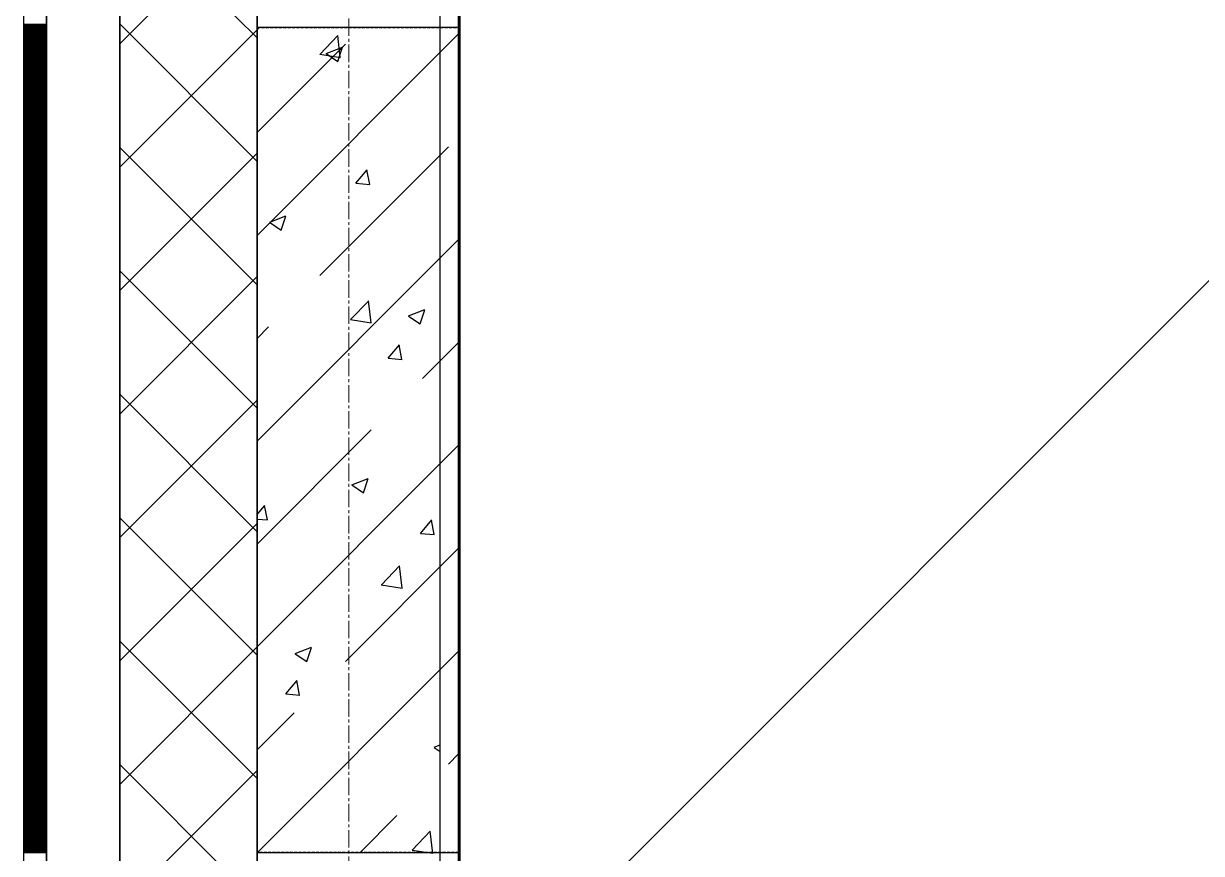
# Model space of a CAD drawing. Header units: millimetres. Extents: x 538266 to 1167394, y 114608 to 637157.
# Drawn here: x 1046079 to 1047365, y 514668 to 515573 of the extents above; entities that cross this region are included whole.
import ezdxf

# ---------------------------------------------------------------- set-up
doc = ezdxf.new("R2010")
doc.units = ezdxf.units.MM
for name, pattern in [('CENTER2', [28.575, 19.05, -3.175, 3.175, -3.175]), ('DASHED', [19.05, 12.7, -6.35]), ('HIDDEN2', [4.7625, 3.175, -1.5875])]:
    doc.linetypes.add(name, pattern=pattern)
for name, color, linetype, lineweight in [('0) шт стен 3 эт', 150, 'Continuous', 60), ('АР_Колонны', 70, 'Continuous', 30), ('АР_Стены ЖБ', 7, 'Continuous', 35), ('АР_Стены ПЕНОблок', 52, 'Continuous', 20), ('АР_Тонкая', 254, 'Continuous', 5), ('АР_Утеплитель', 31, 'Continuous', 0), ('АР_Штриховка', 8, 'Continuous', 0)]:
    doc.layers.add(name, color=color, linetype=linetype, lineweight=lineweight)
doc.layers.add('АР_Делит', color=120, linetype='Continuous', lineweight=0, plot=False)
doc.layers.add('РД_Оси_100', color=7, linetype='Continuous', lineweight=0, true_color=0x525252)
doc.layers.add('ФВ-5', color=7, linetype='Continuous')

# ---------------------------------------------------------------- blocks, each defined once
blk = doc.blocks.new('СОШ_2200_АР_ОСИ_М100_28.05.24')
at = {"layer": 'АР_Делит', "color": 251, "linetype": 'DASHED', "true_color": 0x636466}
blk.add_lwpolyline([(114955, 135155), (114955, -355), (93595.036, -355), (93595.036, 13855), (94145, 13855), (94145, 68320), (66055, 68320), (66055, 13857.73), (83455, 13857.73), (83455, -355), (45245, -355), (45245, 13145), (44695, 13145), (44695, 26755), (45245, 26755), (45245, 68320), (20455, 68320), (20455, 26755), (27955, 26755), (27955, 13145), (-355, 13145), (-355, 100855)], dxfattribs=at)
at = {"layer": 'РД_Оси_100', "color": 251, "linetype": 'CENTER2', "true_color": 0x636466}
blk.add_line((0, -6155), (0, 139938.679), dxfattribs=at)
blk = doc.blocks.new('3_этаж1')
at = {"layer": 'АР_Колонны', "color": 18, "linetype": 'HIDDEN2', "lineweight": 25, "true_color": 0x000000}
for p, q in [((684283.6, 515568.7), (684503.6, 515568.7)), ((684283.6, 514668.7), (684283.6, 515568.7)), ((684503.6, 515568.7), (684503.6, 514668.7)), ((684503.6, 514668.7), (684283.6, 514668.7))]:
    blk.add_line(p, q, dxfattribs=at)
at = {"layer": 'АР_Колонны', "color": 18, "linetype": 'Continuous', "lineweight": 25, "true_color": 0x000000}
for p, q in [((684503.6, 515568.7), (684283.6, 515568.7)), ((684283.6, 515568.7), (684283.6, 514668.7)), ((684503.6, 515568.7), (684283.6, 515568.7)), ((684283.6, 515568.7), (684283.6, 514668.7)), ((684503.6, 514668.7), (684503.6, 515568.7)), ((684503.6, 514668.7), (684503.6, 515568.7)), ((684283.6, 514668.7), (684503.6, 514668.7)), ((684283.6, 514668.7), (684503.6, 514668.7))]:
    blk.add_line(p, q, dxfattribs=at)
at = {"layer": 'АР_Стены ЖБ', "color": 18, "linetype": 'Continuous', "lineweight": 25, "true_color": 0x000000}
for p, q in [((684503.6, 515568.7), (684283.6, 515568.7)), ((684283.6, 515568.7), (684283.6, 514668.7)), ((684503.6, 514668.7), (684503.6, 515568.7)), ((684283.6, 514668.7), (684503.6, 514668.7))]:
    blk.add_line(p, q, dxfattribs=at)
at = {"layer": 'АР_Стены ПЕНОблок', "color": 18, "linetype": 'Continuous', "lineweight": 25, "true_color": 0x000000}
for p, q in [((684283.6, 587568.7), (684283.6, 511368.7)), ((684483.6, 511368.7), (684483.6, 587568.7))]:
    blk.add_line(p, q, dxfattribs=at)
at = {"layer": 'АР_Тонкая', "color": 18, "linetype": 'Continuous', "lineweight": 25, "true_color": 0x000000}
for p, q in [((684028.6, 587568.7), (684028.6, 511368.7)), ((684053.6, 587568.7), (684053.6, 511368.7)), ((684053.6, 511368.7), (684053.6, 587568.7)), ((684133.6, 511368.7), (684133.6, 587568.7))]:
    blk.add_line(p, q, dxfattribs=at)
at = {"layer": 'АР_Утеплитель', "color": 18, "linetype": 'Continuous', "lineweight": 25, "true_color": 0x000000}
for p, q in [((684133.6, 587568.7), (684133.6, 511368.7)), ((684283.6, 511368.7), (684283.6, 587568.7))]:
    blk.add_line(p, q, dxfattribs=at)
at = {"layer": 'АР_Штриховка', "color": 18, "linetype": 'Continuous', "lineweight": 25, "true_color": 0x000000}
for p, q in [((684283.6, 515557.4), (684133.6, 515707.4)), ((684133.6, 515551.1), (684283.6, 515701.1)), ((684028.6, 515572.5), (684053.6, 515572.5)), ((684028.6, 515571.5), (684053.6, 515571.5)), ((684028.6, 515570.5), (684053.6, 515570.5)), ((684028.6, 515569.5), (684053.6, 515569.5)), ((684028.6, 515568.5), (684053.6, 515568.5)), ((684028.6, 515567.5), (684053.6, 515567.5)), ((684028.6, 515566.5), (684053.6, 515566.5)), ((684028.6, 515565.5), (684053.6, 515565.5)), ((684028.6, 515564.5), (684053.6, 515564.5)), ((684283.6, 515422.7), (684133.6, 515572.7)), ((684133.6, 515416.4), (684283.6, 515566.4)), ((684283.6, 515566.4), (684285.9, 515568.7)), ((684028.6, 515563.5), (684053.6, 515563.5)), ((684028.6, 515562.5), (684053.6, 515562.5)), ((684028.6, 515561.5), (684053.6, 515561.5)), ((684028.6, 515560.5), (684053.6, 515560.5)), ((684028.6, 515559.5), (684053.6, 515559.5)), ((684028.6, 515558.5), (684053.6, 515558.5)), ((684028.6, 515557.5), (684053.6, 515557.5)), ((684028.6, 515556.5), (684053.6, 515556.5)), ((684028.6, 515555.5), (684053.6, 515555.5)), ((684028.6, 515554.5), (684053.6, 515554.5)), ((684028.6, 515553.5), (684053.6, 515553.5)), ((684028.6, 515552.5), (684053.6, 515552.5)), ((684283.6, 515341.9), (684503.6, 515561.9)), ((684351.9, 515539.5), (684371.7, 515560.1)), ((684374.4, 515536), (684371.6, 515560.1)), ((684028.6, 515551.5), (684053.6, 515551.5)), ((684028.6, 515550.5), (684053.6, 515550.5)), ((684028.6, 515549.5), (684053.6, 515549.5)), ((684028.6, 515548.5), (684053.6, 515548.5)), ((684028.6, 515547.5), (684053.6, 515547.5)), ((684028.6, 515546.5), (684053.6, 515546.5)), ((684028.6, 515545.5), (684053.6, 515545.5)), ((684028.6, 515544.5), (684053.6, 515544.5)), ((684028.6, 515543.5), (684053.6, 515543.5)), ((684028.6, 515542.5), (684053.6, 515542.5)), ((684028.6, 515541.5), (684053.6, 515541.5)), ((684028.6, 515540.5), (684053.6, 515540.5)), ((684028.6, 515539.5), (684053.6, 515539.5)), ((684283.6, 515454.1), (684380.1, 515550.7)), ((684351.9, 515539.6), (684374.5, 515536.1)), ((684359, 515540.4), (684371.7, 515531.8)), ((684359.1, 515540.5), (684376.9, 515547.4)), ((684371.7, 515531.8), (684376.8, 515547.2)), ((684028.6, 515538.5), (684053.6, 515538.5)), ((684028.6, 515537.5), (684053.6, 515537.5)), ((684028.6, 515536.5), (684053.6, 515536.5)), ((684028.6, 515535.5), (684053.6, 515535.5)), ((684028.6, 515534.5), (684053.6, 515534.5)), ((684028.6, 515533.5), (684053.6, 515533.5)), ((684028.6, 515532.5), (684053.6, 515532.5)), ((684028.6, 515531.5), (684053.6, 515531.5)), ((684028.6, 515530.5), (684053.6, 515530.5)), ((684028.6, 515529.5), (684053.6, 515529.5)), ((684028.6, 515528.5), (684053.6, 515528.5)), ((684028.6, 515527.5), (684053.6, 515527.5)), ((684028.6, 515526.5), (684053.6, 515526.5)), ((684028.6, 515525.5), (684053.6, 515525.5)), ((684028.6, 515524.5), (684053.6, 515524.5)), ((684028.6, 515523.5), (684053.6, 515523.5)), ((684028.6, 515522.5), (684053.6, 515522.5)), ((684028.6, 515521.5), (684053.6, 515521.5)), ((684028.6, 515520.5), (684053.6, 515520.5)), ((684028.6, 515519.5), (684053.6, 515519.5)), ((684028.6, 515518.5), (684053.6, 515518.5)), ((684028.6, 515517.5), (684053.6, 515517.5)), ((684028.6, 515516.5), (684053.6, 515516.5)), ((684028.6, 515515.5), (684053.6, 515515.5)), ((684028.6, 515514.5), (684053.6, 515514.5)), ((684028.6, 515513.5), (684053.6, 515513.5)), ((684028.6, 515512.5), (684053.6, 515512.5)), ((684028.6, 515511.5), (684053.6, 515511.5)), ((684028.6, 515510.5), (684053.6, 515510.5)), ((684028.6, 515509.5), (684053.6, 515509.5)), ((684028.6, 515508.5), (684053.6, 515508.5)), ((684028.6, 515507.5), (684053.6, 515507.5)), ((684028.6, 515506.5), (684053.6, 515506.5)), ((684028.6, 515505.5), (684053.6, 515505.5)), ((684028.6, 515504.5), (684053.6, 515504.5)), ((684028.6, 515503.5), (684053.6, 515503.5)), ((684028.6, 515502.5), (684053.6, 515502.5)), ((684028.6, 515501.5), (684053.6, 515501.5)), ((684028.6, 515500.5), (684053.6, 515500.5)), ((684028.6, 515499.5), (684053.6, 515499.5)), ((684028.6, 515498.5), (684053.6, 515498.5)), ((684028.6, 515497.5), (684053.6, 515497.5)), ((684028.6, 515496.5), (684053.6, 515496.5)), ((684028.6, 515495.5), (684053.6, 515495.5)), ((684028.6, 515494.5), (684053.6, 515494.5)), ((684028.6, 515493.5), (684053.6, 515493.5)), ((684028.6, 515492.5), (684053.6, 515492.5)), ((684028.6, 515491.5), (684053.6, 515491.5)), ((684028.6, 515490.5), (684053.6, 515490.5)), ((684028.6, 515489.5), (684053.6, 515489.5)), ((684028.6, 515488.5), (684053.6, 515488.5)), ((684028.6, 515487.5), (684053.6, 515487.5)), ((684028.6, 515486.5), (684053.6, 515486.5)), ((684028.6, 515485.5), (684053.6, 515485.5)), ((684028.6, 515484.5), (684053.6, 515484.5)), ((684028.6, 515483.5), (684053.6, 515483.5)), ((684028.6, 515482.5), (684053.6, 515482.5)), ((684028.6, 515481.5), (684053.6, 515481.5)), ((684028.6, 515480.5), (684053.6, 515480.5)), ((684028.6, 515479.5), (684053.6, 515479.5)), ((684028.6, 515478.5), (684053.6, 515478.5)), ((684028.6, 515477.5), (684053.6, 515477.5)), ((684028.6, 515476.5), (684053.6, 515476.5)), ((684028.6, 515475.5), (684053.6, 515475.5)), ((684028.6, 515474.5), (684053.6, 515474.5)), ((684028.6, 515473.5), (684053.6, 515473.5)), ((684028.6, 515472.5), (684053.6, 515472.5)), ((684028.6, 515471.5), (684053.6, 515471.5)), ((684028.6, 515470.5), (684053.6, 515470.5)), ((684028.6, 515469.5), (684053.6, 515469.5)), ((684028.6, 515468.5), (684053.6, 515468.5)), ((684028.6, 515467.5), (684053.6, 515467.5)), ((684028.6, 515466.5), (684053.6, 515466.5)), ((684028.6, 515465.5), (684053.6, 515465.5)), ((684028.6, 515464.5), (684053.6, 515464.5)), ((684028.6, 515463.5), (684053.6, 515463.5)), ((684028.6, 515462.5), (684053.6, 515462.5)), ((684028.6, 515461.5), (684053.6, 515461.5)), ((684028.6, 515460.5), (684053.6, 515460.5)), ((684028.6, 515459.5), (684053.6, 515459.5)), ((684028.6, 515458.5), (684053.6, 515458.5)), ((684028.6, 515457.5), (684053.6, 515457.5)), ((684028.6, 515456.5), (684053.6, 515456.5)), ((684028.6, 515455.5), (684053.6, 515455.5)), ((684028.6, 515454.5), (684053.6, 515454.5)), ((684028.6, 515453.5), (684053.6, 515453.5)), ((684028.6, 515452.5), (684053.6, 515452.5)), ((684028.6, 515451.5), (684053.6, 515451.5)), ((684028.6, 515450.5), (684053.6, 515450.5)), ((684028.6, 515449.5), (684053.6, 515449.5)), ((684028.6, 515448.5), (684053.6, 515448.5)), ((684028.6, 515447.5), (684053.6, 515447.5)), ((684028.6, 515446.5), (684053.6, 515446.5)), ((684028.6, 515445.5), (684053.6, 515445.5)), ((684028.6, 515444.5), (684053.6, 515444.5)), ((684028.6, 515443.5), (684053.6, 515443.5)), ((684028.6, 515442.5), (684053.6, 515442.5)), ((684028.6, 515441.5), (684053.6, 515441.5)), ((684028.6, 515440.5), (684053.6, 515440.5)), ((684028.6, 515439.5), (684053.6, 515439.5)), ((684028.6, 515438.5), (684053.6, 515438.5)), ((684028.6, 515437.5), (684053.6, 515437.5)), ((684028.6, 515436.5), (684053.6, 515436.5)), ((684283.6, 515288), (684133.6, 515438)), ((684352, 515298.1), (684492.4, 515438.4)), ((684028.6, 515435.5), (684053.6, 515435.5)), ((684028.6, 515434.5), (684053.6, 515434.5)), ((684028.6, 515433.5), (684053.6, 515433.5)), ((684028.6, 515432.5), (684053.6, 515432.5)), ((684028.6, 515431.5), (684053.6, 515431.5)), ((684028.6, 515430.5), (684053.6, 515430.5)), ((684028.6, 515429.5), (684053.6, 515429.5)), ((684028.6, 515428.5), (684053.6, 515428.5)), ((684028.6, 515427.5), (684053.6, 515427.5)), ((684028.6, 515426.5), (684053.6, 515426.5)), ((684028.6, 515425.5), (684053.6, 515425.5)), ((684028.6, 515424.5), (684053.6, 515424.5)), ((684028.6, 515423.5), (684053.6, 515423.5)), ((684133.6, 515281.7), (684283.6, 515431.7)), ((684028.6, 515422.5), (684053.6, 515422.5)), ((684028.6, 515421.5), (684053.6, 515421.5)), ((684028.6, 515420.5), (684053.6, 515420.5)), ((684028.6, 515419.5), (684053.6, 515419.5)), ((684028.6, 515418.5), (684053.6, 515418.5)), ((684028.6, 515417.5), (684053.6, 515417.5)), ((684028.6, 515416.5), (684053.6, 515416.5)), ((684028.6, 515415.5), (684053.6, 515415.5)), ((684028.6, 515414.5), (684053.6, 515414.5)), ((684028.6, 515413.5), (684053.6, 515413.5)), ((684028.6, 515412.5), (684053.6, 515412.5)), ((684028.6, 515411.5), (684053.6, 515411.5)), ((684028.6, 515410.5), (684053.6, 515410.5)), ((684391.5, 515398.9), (684403.8, 515413.5)), ((684406.5, 515397.5), (684403.5, 515413.5)), ((684028.6, 515409.5), (684053.6, 515409.5)), ((684028.6, 515408.5), (684053.6, 515408.5)), ((684028.6, 515407.5), (684053.6, 515407.5)), ((684028.6, 515406.5), (684053.6, 515406.5)), ((684028.6, 515405.5), (684053.6, 515405.5)), ((684028.6, 515404.5), (684053.6, 515404.5)), ((684028.6, 515403.5), (684053.6, 515403.5)), ((684028.6, 515402.5), (684053.6, 515402.5)), ((684028.6, 515401.5), (684053.6, 515401.5)), ((684028.6, 515400.5), (684053.6, 515400.5)), ((684028.6, 515399.5), (684053.6, 515399.5)), ((684028.6, 515398.5), (684053.6, 515398.5)), ((684028.6, 515397.5), (684053.6, 515397.5)), ((684391.5, 515398.9), (684406.7, 515397.6)), ((684028.6, 515396.5), (684053.6, 515396.5)), ((684028.6, 515395.5), (684053.6, 515395.5)), ((684028.6, 515394.5), (684053.6, 515394.5)), ((684028.6, 515393.5), (684053.6, 515393.5)), ((684028.6, 515392.5), (684053.6, 515392.5)), ((684028.6, 515391.5), (684053.6, 515391.5)), ((684028.6, 515390.5), (684053.6, 515390.5)), ((684028.6, 515389.5), (684053.6, 515389.5)), ((684028.6, 515388.5), (684053.6, 515388.5)), ((684028.6, 515387.5), (684053.6, 515387.5)), ((684028.6, 515386.5), (684053.6, 515386.5)), ((684028.6, 515385.5), (684053.6, 515385.5)), ((684028.6, 515384.5), (684053.6, 515384.5)), ((684028.6, 515383.5), (684053.6, 515383.5)), ((684028.6, 515382.5), (684053.6, 515382.5)), ((684028.6, 515381.5), (684053.6, 515381.5)), ((684028.6, 515380.5), (684053.6, 515380.5)), ((684028.6, 515379.5), (684053.6, 515379.5)), ((684028.6, 515378.5), (684053.6, 515378.5)), ((684028.6, 515377.5), (684053.6, 515377.5)), ((684028.6, 515376.5), (684053.6, 515376.5)), ((684028.6, 515375.5), (684053.6, 515375.5)), ((684028.6, 515374.5), (684053.6, 515374.5)), ((684028.6, 515373.5), (684053.6, 515373.5)), ((684028.6, 515372.5), (684053.6, 515372.5)), ((684028.6, 515371.5), (684053.6, 515371.5)), ((684028.6, 515370.5), (684053.6, 515370.5)), ((684028.6, 515369.5), (684053.6, 515369.5)), ((684028.6, 515368.5), (684053.6, 515368.5)), ((684028.6, 515367.5), (684053.6, 515367.5)), ((684028.6, 515366.5), (684053.6, 515366.5)), ((684028.6, 515365.5), (684053.6, 515365.5)), ((684028.6, 515364.5), (684053.6, 515364.5)), ((684028.6, 515363.5), (684053.6, 515363.5)), ((684028.6, 515362.5), (684053.6, 515362.5)), ((684028.6, 515361.5), (684053.6, 515361.5)), ((684028.6, 515360.5), (684053.6, 515360.5)), ((684028.6, 515359.5), (684053.6, 515359.5)), ((684297.3, 515356.3), (684315.1, 515363.2)), ((684309.9, 515347.6), (684315, 515363)), ((684028.6, 515358.5), (684053.6, 515358.5)), ((684028.6, 515357.5), (684053.6, 515357.5)), ((684028.6, 515356.5), (684053.6, 515356.5)), ((684028.6, 515355.5), (684053.6, 515355.5)), ((684028.6, 515354.5), (684053.6, 515354.5)), ((684028.6, 515353.5), (684053.6, 515353.5)), ((684028.6, 515352.5), (684053.6, 515352.5)), ((684028.6, 515351.5), (684053.6, 515351.5)), ((684028.6, 515350.5), (684053.6, 515350.5)), ((684028.6, 515349.5), (684053.6, 515349.5)), ((684028.6, 515348.5), (684053.6, 515348.5)), ((684028.6, 515347.5), (684053.6, 515347.5)), ((684028.6, 515346.5), (684053.6, 515346.5)), ((684297.2, 515356.2), (684309.9, 515347.6)), ((684028.6, 515345.5), (684053.6, 515345.5)), ((684028.6, 515344.5), (684053.6, 515344.5)), ((684028.6, 515343.5), (684053.6, 515343.5)), ((684028.6, 515342.5), (684053.6, 515342.5)), ((684028.6, 515341.5), (684053.6, 515341.5)), ((684028.6, 515340.5), (684053.6, 515340.5)), ((684028.6, 515339.5), (684053.6, 515339.5)), ((684028.6, 515338.5), (684053.6, 515338.5)), ((684028.6, 515337.5), (684053.6, 515337.5)), ((684028.6, 515336.5), (684053.6, 515336.5)), ((684028.6, 515335.5), (684053.6, 515335.5)), ((684028.6, 515334.5), (684053.6, 515334.5)), ((684028.6, 515333.5), (684053.6, 515333.5)), ((684283.6, 515117.4), (684503.6, 515337.4)), ((684028.6, 515332.5), (684053.6, 515332.5)), ((684028.6, 515331.5), (684053.6, 515331.5)), ((684028.6, 515330.5), (684053.6, 515330.5)), ((684028.6, 515329.5), (684053.6, 515329.5)), ((684028.6, 515328.5), (684053.6, 515328.5)), ((684028.6, 515327.5), (684053.6, 515327.5)), ((684028.6, 515326.5), (684053.6, 515326.5)), ((684028.6, 515325.5), (684053.6, 515325.5)), ((684028.6, 515324.5), (684053.6, 515324.5)), ((684028.6, 515323.5), (684053.6, 515323.5)), ((684028.6, 515322.5), (684053.6, 515322.5)), ((684028.6, 515321.5), (684053.6, 515321.5)), ((684028.6, 515320.5), (684053.6, 515320.5)), ((684028.6, 515319.5), (684053.6, 515319.5)), ((684028.6, 515318.5), (684053.6, 515318.5)), ((684028.6, 515317.5), (684053.6, 515317.5)), ((684028.6, 515316.5), (684053.6, 515316.5)), ((684028.6, 515315.5), (684053.6, 515315.5)), ((684028.6, 515314.5), (684053.6, 515314.5)), ((684028.6, 515313.5), (684053.6, 515313.5)), ((684028.6, 515312.5), (684053.6, 515312.5)), ((684028.6, 515311.5), (684053.6, 515311.5)), ((684028.6, 515310.5), (684053.6, 515310.5)), ((684028.6, 515309.5), (684053.6, 515309.5)), ((684028.6, 515308.5), (684053.6, 515308.5)), ((684028.6, 515307.5), (684053.6, 515307.5)), ((684028.6, 515306.5), (684053.6, 515306.5)), ((684028.6, 515305.5), (684053.6, 515305.5)), ((684028.6, 515304.5), (684053.6, 515304.5)), ((684028.6, 515303.5), (684053.6, 515303.5)), ((684028.6, 515302.5), (684053.6, 515302.5)), ((684028.6, 515301.5), (684053.6, 515301.5)), ((684028.6, 515300.5), (684053.6, 515300.5)), ((684028.6, 515299.5), (684053.6, 515299.5)), ((684028.6, 515298.5), (684053.6, 515298.5)), ((684028.6, 515297.5), (684053.6, 515297.5)), ((684028.6, 515296.5), (684053.6, 515296.5)), ((684028.6, 515295.5), (684053.6, 515295.5)), ((684028.6, 515294.5), (684053.6, 515294.5)), ((684283.6, 515153.3), (684133.6, 515303.3)), ((684133.6, 515147), (684283.6, 515297)), ((684028.6, 515293.5), (684053.6, 515293.5)), ((684028.6, 515292.5), (684053.6, 515292.5)), ((684028.6, 515291.5), (684053.6, 515291.5)), ((684028.6, 515290.5), (684053.6, 515290.5)), ((684028.6, 515289.5), (684053.6, 515289.5)), ((684028.6, 515288.5), (684053.6, 515288.5)), ((684028.6, 515287.5), (684053.6, 515287.5)), ((684028.6, 515286.5), (684053.6, 515286.5)), ((684028.6, 515285.5), (684053.6, 515285.5)), ((684028.6, 515284.5), (684053.6, 515284.5)), ((684028.6, 515283.5), (684053.6, 515283.5)), ((684028.6, 515282.5), (684053.6, 515282.5)), ((684028.6, 515281.5), (684053.6, 515281.5)), ((684028.6, 515280.5), (684053.6, 515280.5)), ((684028.6, 515279.5), (684053.6, 515279.5)), ((684028.6, 515278.5), (684053.6, 515278.5)), ((684028.6, 515277.5), (684053.6, 515277.5)), ((684028.6, 515276.5), (684053.6, 515276.5)), ((684028.6, 515275.5), (684053.6, 515275.5)), ((684028.6, 515274.5), (684053.6, 515274.5)), ((684028.6, 515273.5), (684053.6, 515273.5)), ((684028.6, 515272.5), (684053.6, 515272.5)), ((684028.6, 515271.5), (684053.6, 515271.5)), ((684028.6, 515270.5), (684053.6, 515270.5)), ((684028.6, 515269.5), (684053.6, 515269.5)), ((684385.6, 515250), (684405.4, 515270.6)), ((684408.1, 515246.5), (684405.3, 515270.6)), ((684028.6, 515268.5), (684053.6, 515268.5)), ((684028.6, 515267.5), (684053.6, 515267.5)), ((684028.6, 515266.5), (684053.6, 515266.5)), ((684028.6, 515265.5), (684053.6, 515265.5)), ((684028.6, 515264.5), (684053.6, 515264.5)), ((684028.6, 515263.5), (684053.6, 515263.5)), ((684028.6, 515262.5), (684053.6, 515262.5)), ((684028.6, 515261.5), (684053.6, 515261.5)), ((684028.6, 515260.5), (684053.6, 515260.5)), ((684028.6, 515259.5), (684053.6, 515259.5)), ((684028.6, 515258.5), (684053.6, 515258.5)), ((684028.6, 515257.5), (684053.6, 515257.5)), ((684028.6, 515256.5), (684053.6, 515256.5)), ((684448.9, 515254.1), (684466.7, 515260.9)), ((684461.5, 515245.4), (684466.6, 515260.7)), ((684028.6, 515255.5), (684053.6, 515255.5)), ((684028.6, 515254.5), (684053.6, 515254.5)), ((684028.6, 515253.5), (684053.6, 515253.5)), ((684028.6, 515252.5), (684053.6, 515252.5)), ((684028.6, 515251.5), (684053.6, 515251.5)), ((684028.6, 515250.5), (684053.6, 515250.5)), ((684028.6, 515249.5), (684053.6, 515249.5)), ((684028.6, 515248.5), (684053.6, 515248.5)), ((684028.6, 515247.5), (684053.6, 515247.5)), ((684028.6, 515246.5), (684053.6, 515246.5)), ((684028.6, 515245.5), (684053.6, 515245.5)), ((684028.6, 515244.5), (684053.6, 515244.5)), ((684028.6, 515243.5), (684053.6, 515243.5)), ((684385.5, 515250.1), (684408.1, 515246.6)), ((684448.8, 515253.9), (684461.5, 515245.4)), ((684028.6, 515242.5), (684053.6, 515242.5)), ((684028.6, 515241.5), (684053.6, 515241.5)), ((684028.6, 515240.5), (684053.6, 515240.5)), ((684028.6, 515239.5), (684053.6, 515239.5)), ((684028.6, 515238.5), (684053.6, 515238.5)), ((684028.6, 515237.5), (684053.6, 515237.5)), ((684028.6, 515236.5), (684053.6, 515236.5)), ((684028.6, 515235.5), (684053.6, 515235.5)), ((684028.6, 515234.5), (684053.6, 515234.5)), ((684028.6, 515233.5), (684053.6, 515233.5)), ((684028.6, 515232.5), (684053.6, 515232.5)), ((684028.6, 515231.5), (684053.6, 515231.5)), ((684028.6, 515230.5), (684053.6, 515230.5)), ((684283.6, 515229.6), (684295.9, 515242)), ((684028.6, 515229.5), (684053.6, 515229.5)), ((684028.6, 515228.5), (684053.6, 515228.5)), ((684028.6, 515227.5), (684053.6, 515227.5)), ((684028.6, 515226.5), (684053.6, 515226.5)), ((684028.6, 515225.5), (684053.6, 515225.5)), ((684028.6, 515224.5), (684053.6, 515224.5)), ((684028.6, 515223.5), (684053.6, 515223.5)), ((684028.6, 515222.5), (684053.6, 515222.5)), ((684028.6, 515221.5), (684053.6, 515221.5)), ((684028.6, 515220.5), (684053.6, 515220.5)), ((684028.6, 515219.5), (684053.6, 515219.5)), ((684028.6, 515218.5), (684053.6, 515218.5)), ((684028.6, 515217.5), (684053.6, 515217.5)), ((684426.8, 515207.9), (684439, 515222.5)), ((684441.7, 515206.5), (684438.8, 515222.4)), ((684464.3, 515185.8), (684503.6, 515225.1)), ((684028.6, 515216.5), (684053.6, 515216.5)), ((684028.6, 515215.5), (684053.6, 515215.5)), ((684028.6, 515214.5), (684053.6, 515214.5)), ((684028.6, 515213.5), (684053.6, 515213.5)), ((684028.6, 515212.5), (684053.6, 515212.5)), ((684028.6, 515211.5), (684053.6, 515211.5)), ((684028.6, 515210.5), (684053.6, 515210.5)), ((684028.6, 515209.5), (684053.6, 515209.5)), ((684028.6, 515208.5), (684053.6, 515208.5)), ((684028.6, 515207.5), (684053.6, 515207.5)), ((684028.6, 515206.5), (684053.6, 515206.5)), ((684028.6, 515205.5), (684053.6, 515205.5)), ((684028.6, 515204.5), (684053.6, 515204.5)), ((684426.8, 515207.8), (684441.9, 515206.5)), ((684028.6, 515203.5), (684053.6, 515203.5)), ((684028.6, 515202.5), (684053.6, 515202.5)), ((684028.6, 515201.5), (684053.6, 515201.5)), ((684028.6, 515200.5), (684053.6, 515200.5)), ((684028.6, 515199.5), (684053.6, 515199.5)), ((684028.6, 515198.5), (684053.6, 515198.5)), ((684028.6, 515197.5), (684053.6, 515197.5)), ((684028.6, 515196.5), (684053.6, 515196.5)), ((684028.6, 515195.5), (684053.6, 515195.5)), ((684028.6, 515194.5), (684053.6, 515194.5)), ((684028.6, 515193.5), (684053.6, 515193.5)), ((684028.6, 515192.5), (684053.6, 515192.5)), ((684028.6, 515191.5), (684053.6, 515191.5)), ((684028.6, 515190.5), (684053.6, 515190.5)), ((684028.6, 515189.5), (684053.6, 515189.5)), ((684028.6, 515188.5), (684053.6, 515188.5)), ((684028.6, 515187.5), (684053.6, 515187.5)), ((684028.6, 515186.5), (684053.6, 515186.5)), ((684028.6, 515185.5), (684053.6, 515185.5)), ((684028.6, 515184.5), (684053.6, 515184.5)), ((684028.6, 515183.5), (684053.6, 515183.5)), ((684028.6, 515182.5), (684053.6, 515182.5)), ((684028.6, 515181.5), (684053.6, 515181.5)), ((684028.6, 515180.5), (684053.6, 515180.5)), ((684028.6, 515179.5), (684053.6, 515179.5)), ((684028.6, 515178.5), (684053.6, 515178.5)), ((684028.6, 515177.5), (684053.6, 515177.5)), ((684028.6, 515176.5), (684053.6, 515176.5)), ((684028.6, 515175.5), (684053.6, 515175.5)), ((684028.6, 515174.5), (684053.6, 515174.5)), ((684028.6, 515173.5), (684053.6, 515173.5)), ((684028.6, 515172.5), (684053.6, 515172.5)), ((684028.6, 515171.5), (684053.6, 515171.5)), ((684028.6, 515170.5), (684053.6, 515170.5)), ((684028.6, 515169.5), (684053.6, 515169.5)), ((684028.6, 515168.5), (684053.6, 515168.5)), ((684028.6, 515167.5), (684053.6, 515167.5)), ((684028.6, 515166.5), (684053.6, 515166.5)), ((684283.6, 515018.6), (684133.6, 515168.6)), ((684028.6, 515165.5), (684053.6, 515165.5)), ((684028.6, 515164.5), (684053.6, 515164.5)), ((684028.6, 515163.5), (684053.6, 515163.5)), ((684028.6, 515162.5), (684053.6, 515162.5)), ((684028.6, 515161.5), (684053.6, 515161.5)), ((684028.6, 515160.5), (684053.6, 515160.5)), ((684028.6, 515159.5), (684053.6, 515159.5)), ((684028.6, 515158.5), (684053.6, 515158.5)), ((684028.6, 515157.5), (684053.6, 515157.5)), ((684028.6, 515156.5), (684053.6, 515156.5)), ((684028.6, 515155.5), (684053.6, 515155.5)), ((684028.6, 515154.5), (684053.6, 515154.5)), ((684028.6, 515153.5), (684053.6, 515153.5)), ((684133.6, 515012.3), (684283.6, 515162.3)), ((684028.6, 515152.5), (684053.6, 515152.5)), ((684028.6, 515151.5), (684053.6, 515151.5)), ((684028.6, 515150.5), (684053.6, 515150.5)), ((684028.6, 515149.5), (684053.6, 515149.5)), ((684028.6, 515148.5), (684053.6, 515148.5)), ((684028.6, 515147.5), (684053.6, 515147.5)), ((684028.6, 515146.5), (684053.6, 515146.5)), ((684028.6, 515145.5), (684053.6, 515145.5)), ((684028.6, 515144.5), (684053.6, 515144.5)), ((684028.6, 515143.5), (684053.6, 515143.5)), ((684028.6, 515142.5), (684053.6, 515142.5)), ((684028.6, 515141.5), (684053.6, 515141.5)), ((684028.6, 515140.5), (684053.6, 515140.5)), ((684028.6, 515139.5), (684053.6, 515139.5)), ((684028.6, 515138.5), (684053.6, 515138.5)), ((684028.6, 515137.5), (684053.6, 515137.5)), ((684028.6, 515136.5), (684053.6, 515136.5)), ((684028.6, 515135.5), (684053.6, 515135.5)), ((684028.6, 515134.5), (684053.6, 515134.5)), ((684028.6, 515133.5), (684053.6, 515133.5)), ((684028.6, 515132.5), (684053.6, 515132.5)), ((684028.6, 515131.5), (684053.6, 515131.5)), ((684028.6, 515130.5), (684053.6, 515130.5)), ((684028.6, 515129.5), (684053.6, 515129.5)), ((684028.6, 515128.5), (684053.6, 515128.5)), ((684028.6, 515127.5), (684053.6, 515127.5)), ((684283.6, 515005.1), (684408.2, 515129.7)), ((684028.6, 515126.5), (684053.6, 515126.5)), ((684028.6, 515125.5), (684053.6, 515125.5)), ((684028.6, 515124.5), (684053.6, 515124.5)), ((684028.6, 515123.5), (684053.6, 515123.5)), ((684028.6, 515122.5), (684053.6, 515122.5)), ((684028.6, 515121.5), (684053.6, 515121.5)), ((684028.6, 515120.5), (684053.6, 515120.5)), ((684028.6, 515119.5), (684053.6, 515119.5)), ((684028.6, 515118.5), (684053.6, 515118.5)), ((684028.6, 515117.5), (684053.6, 515117.5)), ((684028.6, 515116.5), (684053.6, 515116.5)), ((684028.6, 515115.5), (684053.6, 515115.5)), ((684028.6, 515114.5), (684053.6, 515114.5)), ((684028.6, 515113.5), (684053.6, 515113.5)), ((684028.6, 515112.5), (684053.6, 515112.5)), ((684028.6, 515111.5), (684053.6, 515111.5)), ((684028.6, 515110.5), (684053.6, 515110.5)), ((684028.6, 515109.5), (684053.6, 515109.5)), ((684028.6, 515108.5), (684053.6, 515108.5)), ((684028.6, 515107.5), (684053.6, 515107.5)), ((684028.6, 515106.5), (684053.6, 515106.5)), ((684028.6, 515105.5), (684053.6, 515105.5)), ((684028.6, 515104.5), (684053.6, 515104.5)), ((684028.6, 515103.5), (684053.6, 515103.5)), ((684028.6, 515102.5), (684053.6, 515102.5)), ((684028.6, 515101.5), (684053.6, 515101.5)), ((684283.6, 514892.9), (684503.6, 515112.9)), ((684028.6, 515100.5), (684053.6, 515100.5)), ((684028.6, 515099.5), (684053.6, 515099.5)), ((684028.6, 515098.5), (684053.6, 515098.5)), ((684028.6, 515097.5), (684053.6, 515097.5)), ((684028.6, 515096.5), (684053.6, 515096.5)), ((684028.6, 515095.5), (684053.6, 515095.5)), ((684028.6, 515094.5), (684053.6, 515094.5)), ((684028.6, 515093.5), (684053.6, 515093.5)), ((684028.6, 515092.5), (684053.6, 515092.5)), ((684028.6, 515091.5), (684053.6, 515091.5)), ((684028.6, 515090.5), (684053.6, 515090.5)), ((684028.6, 515089.5), (684053.6, 515089.5)), ((684028.6, 515088.5), (684053.6, 515088.5)), ((684028.6, 515087.5), (684053.6, 515087.5)), ((684028.6, 515086.5), (684053.6, 515086.5)), ((684028.6, 515085.5), (684053.6, 515085.5)), ((684028.6, 515084.5), (684053.6, 515084.5)), ((684028.6, 515083.5), (684053.6, 515083.5)), ((684028.6, 515082.5), (684053.6, 515082.5)), ((684028.6, 515081.5), (684053.6, 515081.5)), ((684028.6, 515080.5), (684053.6, 515080.5)), ((684028.6, 515079.5), (684053.6, 515079.5)), ((684028.6, 515078.5), (684053.6, 515078.5)), ((684028.6, 515077.5), (684053.6, 515077.5)), ((684028.6, 515076.5), (684053.6, 515076.5)), ((684387.1, 515069.9), (684404.9, 515076.7)), ((684399.7, 515061.2), (684404.8, 515076.5)), ((684028.6, 515075.5), (684053.6, 515075.5)), ((684028.6, 515074.5), (684053.6, 515074.5)), ((684028.6, 515073.5), (684053.6, 515073.5)), ((684028.6, 515072.5), (684053.6, 515072.5)), ((684028.6, 515071.5), (684053.6, 515071.5)), ((684028.6, 515070.5), (684053.6, 515070.5)), ((684028.6, 515069.5), (684053.6, 515069.5)), ((684028.6, 515068.5), (684053.6, 515068.5)), ((684028.6, 515067.5), (684053.6, 515067.5)), ((684028.6, 515066.5), (684053.6, 515066.5)), ((684028.6, 515065.5), (684053.6, 515065.5)), ((684028.6, 515064.5), (684053.6, 515064.5)), ((684028.6, 515063.5), (684053.6, 515063.5)), ((684387, 515069.7), (684399.7, 515061.2)), ((684028.6, 515062.5), (684053.6, 515062.5)), ((684028.6, 515061.5), (684053.6, 515061.5)), ((684028.6, 515060.5), (684053.6, 515060.5)), ((684028.6, 515059.5), (684053.6, 515059.5)), ((684028.6, 515058.5), (684053.6, 515058.5)), ((684028.6, 515057.5), (684053.6, 515057.5)), ((684028.6, 515056.5), (684053.6, 515056.5)), ((684028.6, 515055.5), (684053.6, 515055.5)), ((684028.6, 515054.5), (684053.6, 515054.5)), ((684028.6, 515053.5), (684053.6, 515053.5)), ((684028.6, 515052.5), (684053.6, 515052.5)), ((684028.6, 515051.5), (684053.6, 515051.5)), ((684028.6, 515050.5), (684053.6, 515050.5)), ((684028.6, 515049.5), (684053.6, 515049.5)), ((684028.6, 515048.5), (684053.6, 515048.5)), ((684028.6, 515047.5), (684053.6, 515047.5)), ((684028.6, 515046.5), (684053.6, 515046.5)), ((684028.6, 515045.5), (684053.6, 515045.5)), ((684028.6, 515044.5), (684053.6, 515044.5)), ((684028.6, 515043.5), (684053.6, 515043.5)), ((684028.6, 515042.5), (684053.6, 515042.5)), ((684028.6, 515041.5), (684053.6, 515041.5)), ((684028.6, 515040.5), (684053.6, 515040.5)), ((684028.6, 515039.5), (684053.6, 515039.5)), ((684028.6, 515038.5), (684053.6, 515038.5)), ((684028.6, 515037.5), (684053.6, 515037.5)), ((684283.6, 515037.2), (684292.1, 515047.3)), ((684294.8, 515031.4), (684291.8, 515047.3)), ((684028.6, 515036.5), (684053.6, 515036.5)), ((684028.6, 515035.5), (684053.6, 515035.5)), ((684028.6, 515034.5), (684053.6, 515034.5)), ((684028.6, 515033.5), (684053.6, 515033.5)), ((684028.6, 515032.5), (684053.6, 515032.5)), ((684028.6, 515031.5), (684053.6, 515031.5)), ((684028.6, 515030.5), (684053.6, 515030.5)), ((684028.6, 515029.5), (684053.6, 515029.5)), ((684028.6, 515028.5), (684053.6, 515028.5)), ((684028.6, 515027.5), (684053.6, 515027.5)), ((684028.6, 515026.5), (684053.6, 515026.5)), ((684028.6, 515025.5), (684053.6, 515025.5)), ((684028.6, 515024.5), (684053.6, 515024.5)), ((684283.6, 514883.9), (684133.6, 515033.9)), ((684133.6, 514877.6), (684283.6, 515027.6)), ((684283.6, 515032.4), (684295, 515031.4)), ((684462, 515016.8), (684474.3, 515031.4)), ((684476.9, 515015.4), (684474, 515031.3)), ((684028.6, 515023.5), (684053.6, 515023.5)), ((684028.6, 515022.5), (684053.6, 515022.5)), ((684028.6, 515021.5), (684053.6, 515021.5)), ((684028.6, 515020.5), (684053.6, 515020.5)), ((684028.6, 515019.5), (684053.6, 515019.5)), ((684028.6, 515018.5), (684053.6, 515018.5)), ((684028.6, 515017.5), (684053.6, 515017.5)), ((684028.6, 515016.5), (684053.6, 515016.5)), ((684028.6, 515015.5), (684053.6, 515015.5)), ((684028.6, 515014.5), (684053.6, 515014.5)), ((684028.6, 515013.5), (684053.6, 515013.5)), ((684028.6, 515012.5), (684053.6, 515012.5)), ((684028.6, 515011.5), (684053.6, 515011.5)), ((684462, 515016.8), (684477.2, 515015.5)), ((684028.6, 515010.5), (684053.6, 515010.5)), ((684028.6, 515009.5), (684053.6, 515009.5)), ((684028.6, 515008.5), (684053.6, 515008.5)), ((684028.6, 515007.5), (684053.6, 515007.5)), ((684028.6, 515006.5), (684053.6, 515006.5)), ((684028.6, 515005.5), (684053.6, 515005.5)), ((684028.6, 515004.5), (684053.6, 515004.5)), ((684028.6, 515003.5), (684053.6, 515003.5)), ((684028.6, 515002.5), (684053.6, 515002.5)), ((684028.6, 515001.5), (684053.6, 515001.5)), ((684028.6, 515000.5), (684053.6, 515000.5)), ((684028.6, 514999.5), (684053.6, 514999.5)), ((684380.1, 514877.1), (684503.6, 515000.6)), ((684028.6, 514998.5), (684053.6, 514998.5)), ((684028.6, 514997.5), (684053.6, 514997.5)), ((684028.6, 514996.5), (684053.6, 514996.5)), ((684028.6, 514995.5), (684053.6, 514995.5)), ((684028.6, 514994.5), (684053.6, 514994.5)), ((684028.6, 514993.5), (684053.6, 514993.5)), ((684028.6, 514992.5), (684053.6, 514992.5)), ((684028.6, 514991.5), (684053.6, 514991.5)), ((684028.6, 514990.5), (684053.6, 514990.5)), ((684028.6, 514989.5), (684053.6, 514989.5)), ((684028.6, 514988.5), (684053.6, 514988.5)), ((684028.6, 514987.5), (684053.6, 514987.5)), ((684028.6, 514986.5), (684053.6, 514986.5)), ((684028.6, 514985.5), (684053.6, 514985.5)), ((684028.6, 514984.5), (684053.6, 514984.5)), ((684028.6, 514983.5), (684053.6, 514983.5)), ((684028.6, 514982.5), (684053.6, 514982.5)), ((684028.6, 514981.5), (684053.6, 514981.5)), ((684028.6, 514980.5), (684053.6, 514980.5)), ((684028.6, 514979.5), (684053.6, 514979.5)), ((684028.6, 514978.5), (684053.6, 514978.5)), ((684028.6, 514977.5), (684053.6, 514977.5)), ((684028.6, 514976.5), (684053.6, 514976.5)), ((684028.6, 514975.5), (684053.6, 514975.5)), ((684028.6, 514974.5), (684053.6, 514974.5)), ((684028.6, 514973.5), (684053.6, 514973.5)), ((684419.3, 514960.6), (684439, 514981.2)), ((684441.8, 514957), (684439, 514981.2)), ((684028.6, 514972.5), (684053.6, 514972.5)), ((684028.6, 514971.5), (684053.6, 514971.5)), ((684028.6, 514970.5), (684053.6, 514970.5)), ((684028.6, 514969.5), (684053.6, 514969.5)), ((684028.6, 514968.5), (684053.6, 514968.5)), ((684028.6, 514967.5), (684053.6, 514967.5)), ((684028.6, 514966.5), (684053.6, 514966.5)), ((684028.6, 514965.5), (684053.6, 514965.5)), ((684028.6, 514964.5), (684053.6, 514964.5)), ((684028.6, 514963.5), (684053.6, 514963.5)), ((684028.6, 514962.5), (684053.6, 514962.5)), ((684028.6, 514961.5), (684053.6, 514961.5)), ((684028.6, 514960.5), (684053.6, 514960.5)), ((684419.2, 514960.6), (684441.8, 514957.1)), ((684028.6, 514959.5), (684053.6, 514959.5)), ((684028.6, 514958.5), (684053.6, 514958.5)), ((684028.6, 514957.5), (684053.6, 514957.5)), ((684028.6, 514956.5), (684053.6, 514956.5)), ((684028.6, 514955.5), (684053.6, 514955.5)), ((684028.6, 514954.5), (684053.6, 514954.5)), ((684028.6, 514953.5), (684053.6, 514953.5)), ((684028.6, 514952.5), (684053.6, 514952.5)), ((684028.6, 514951.5), (684053.6, 514951.5)), ((684028.6, 514950.5), (684053.6, 514950.5)), ((684028.6, 514949.5), (684053.6, 514949.5)), ((684028.6, 514948.5), (684053.6, 514948.5)), ((684028.6, 514947.5), (684053.6, 514947.5)), ((684028.6, 514946.5), (684053.6, 514946.5)), ((684028.6, 514945.5), (684053.6, 514945.5)), ((684028.6, 514944.5), (684053.6, 514944.5)), ((684028.6, 514943.5), (684053.6, 514943.5)), ((684028.6, 514942.5), (684053.6, 514942.5)), ((684028.6, 514941.5), (684053.6, 514941.5)), ((684028.6, 514940.5), (684053.6, 514940.5)), ((684028.6, 514939.5), (684053.6, 514939.5)), ((684028.6, 514938.5), (684053.6, 514938.5)), ((684028.6, 514937.5), (684053.6, 514937.5)), ((684028.6, 514936.5), (684053.6, 514936.5)), ((684028.6, 514935.5), (684053.6, 514935.5)), ((684028.6, 514934.5), (684053.6, 514934.5)), ((684028.6, 514933.5), (684053.6, 514933.5)), ((684028.6, 514932.5), (684053.6, 514932.5)), ((684028.6, 514931.5), (684053.6, 514931.5)), ((684028.6, 514930.5), (684053.6, 514930.5)), ((684028.6, 514929.5), (684053.6, 514929.5)), ((684028.6, 514928.5), (684053.6, 514928.5)), ((684028.6, 514927.5), (684053.6, 514927.5)), ((684028.6, 514926.5), (684053.6, 514926.5)), ((684028.6, 514925.5), (684053.6, 514925.5)), ((684028.6, 514924.5), (684053.6, 514924.5)), ((684028.6, 514923.5), (684053.6, 514923.5)), ((684028.6, 514922.5), (684053.6, 514922.5)), ((684028.6, 514921.5), (684053.6, 514921.5)), ((684028.6, 514920.5), (684053.6, 514920.5)), ((684028.6, 514919.5), (684053.6, 514919.5)), ((684028.6, 514918.5), (684053.6, 514918.5)), ((684028.6, 514917.5), (684053.6, 514917.5)), ((684028.6, 514916.5), (684053.6, 514916.5)), ((684028.6, 514915.5), (684053.6, 514915.5)), ((684028.6, 514914.5), (684053.6, 514914.5)), ((684028.6, 514913.5), (684053.6, 514913.5)), ((684028.6, 514912.5), (684053.6, 514912.5)), ((684028.6, 514911.5), (684053.6, 514911.5)), ((684028.6, 514910.5), (684053.6, 514910.5)), ((684028.6, 514909.5), (684053.6, 514909.5)), ((684028.6, 514908.5), (684053.6, 514908.5)), ((684028.6, 514907.5), (684053.6, 514907.5)), ((684028.6, 514906.5), (684053.6, 514906.5)), ((684028.6, 514905.5), (684053.6, 514905.5)), ((684028.6, 514904.5), (684053.6, 514904.5)), ((684028.6, 514903.5), (684053.6, 514903.5)), ((684028.6, 514902.5), (684053.6, 514902.5)), ((684028.6, 514901.5), (684053.6, 514901.5)), ((684028.6, 514900.5), (684053.6, 514900.5)), ((684028.6, 514899.5), (684053.6, 514899.5)), ((684028.6, 514898.5), (684053.6, 514898.5)), ((684028.6, 514897.5), (684053.6, 514897.5)), ((684028.6, 514896.5), (684053.6, 514896.5)), ((684283.6, 514749.2), (684133.6, 514899.2)), ((684028.6, 514895.5), (684053.6, 514895.5)), ((684028.6, 514894.5), (684053.6, 514894.5)), ((684028.6, 514893.5), (684053.6, 514893.5)), ((684028.6, 514892.5), (684053.6, 514892.5)), ((684028.6, 514891.5), (684053.6, 514891.5)), ((684028.6, 514890.5), (684053.6, 514890.5)), ((684028.6, 514889.5), (684053.6, 514889.5)), ((684028.6, 514888.5), (684053.6, 514888.5)), ((684028.6, 514887.5), (684053.6, 514887.5)), ((684028.6, 514886.5), (684053.6, 514886.5)), ((684028.6, 514885.5), (684053.6, 514885.5)), ((684028.6, 514884.5), (684053.6, 514884.5)), ((684028.6, 514883.5), (684053.6, 514883.5)), ((684133.6, 514742.9), (684283.6, 514892.9)), ((684284, 514668.7), (684503.6, 514888.4)), ((684325.2, 514885.5), (684337.9, 514877)), ((684325.3, 514885.7), (684343.1, 514892.5)), ((684337.9, 514877), (684343, 514892.4)), ((684028.6, 514882.5), (684053.6, 514882.5)), ((684028.6, 514881.5), (684053.6, 514881.5)), ((684028.6, 514880.5), (684053.6, 514880.5)), ((684028.6, 514879.5), (684053.6, 514879.5)), ((684028.6, 514878.5), (684053.6, 514878.5)), ((684028.6, 514877.5), (684053.6, 514877.5)), ((684028.6, 514876.5), (684053.6, 514876.5)), ((684028.6, 514875.5), (684053.6, 514875.5)), ((684028.6, 514874.5), (684053.6, 514874.5)), ((684028.6, 514873.5), (684053.6, 514873.5)), ((684028.6, 514872.5), (684053.6, 514872.5)), ((684028.6, 514871.5), (684053.6, 514871.5)), ((684028.6, 514870.5), (684053.6, 514870.5)), ((684028.6, 514869.5), (684053.6, 514869.5)), ((684028.6, 514868.5), (684053.6, 514868.5)), ((684028.6, 514867.5), (684053.6, 514867.5)), ((684028.6, 514866.5), (684053.6, 514866.5)), ((684028.6, 514865.5), (684053.6, 514865.5)), ((684028.6, 514864.5), (684053.6, 514864.5)), ((684028.6, 514863.5), (684053.6, 514863.5)), ((684028.6, 514862.5), (684053.6, 514862.5)), ((684028.6, 514861.5), (684053.6, 514861.5)), ((684028.6, 514860.5), (684053.6, 514860.5)), ((684028.6, 514859.5), (684053.6, 514859.5)), ((684028.6, 514858.5), (684053.6, 514858.5)), ((684028.6, 514857.5), (684053.6, 514857.5)), ((684028.6, 514856.5), (684053.6, 514856.5)), ((684028.6, 514855.5), (684053.6, 514855.5)), ((684028.6, 514854.5), (684053.6, 514854.5)), ((684028.6, 514853.5), (684053.6, 514853.5)), ((684028.6, 514852.5), (684053.6, 514852.5)), ((684028.6, 514851.5), (684053.6, 514851.5)), ((684028.6, 514850.5), (684053.6, 514850.5)), ((684028.6, 514849.5), (684053.6, 514849.5)), ((684028.6, 514848.5), (684053.6, 514848.5)), ((684028.6, 514847.5), (684053.6, 514847.5)), ((684028.6, 514846.5), (684053.6, 514846.5)), ((684028.6, 514845.5), (684053.6, 514845.5)), ((684028.6, 514844.5), (684053.6, 514844.5)), ((684315.1, 514841.7), (684327.3, 514856.3)), ((684330, 514840.3), (684327.1, 514856.2)), ((684028.6, 514843.5), (684053.6, 514843.5)), ((684028.6, 514842.5), (684053.6, 514842.5)), ((684028.6, 514841.5), (684053.6, 514841.5)), ((684028.6, 514840.5), (684053.6, 514840.5)), ((684028.6, 514839.5), (684053.6, 514839.5)), ((684028.6, 514838.5), (684053.6, 514838.5)), ((684028.6, 514837.5), (684053.6, 514837.5)), ((684028.6, 514836.5), (684053.6, 514836.5)), ((684028.6, 514835.5), (684053.6, 514835.5)), ((684028.6, 514834.5), (684053.6, 514834.5)), ((684028.6, 514833.5), (684053.6, 514833.5)), ((684028.6, 514832.5), (684053.6, 514832.5)), ((684028.6, 514831.5), (684053.6, 514831.5)), ((684315.1, 514841.7), (684330.2, 514840.3)), ((684028.6, 514830.5), (684053.6, 514830.5)), ((684028.6, 514829.5), (684053.6, 514829.5)), ((684028.6, 514828.5), (684053.6, 514828.5)), ((684028.6, 514827.5), (684053.6, 514827.5)), ((684028.6, 514826.5), (684053.6, 514826.5)), ((684028.6, 514825.5), (684053.6, 514825.5)), ((684028.6, 514824.5), (684053.6, 514824.5)), ((684028.6, 514823.5), (684053.6, 514823.5)), ((684028.6, 514822.5), (684053.6, 514822.5)), ((684028.6, 514821.5), (684053.6, 514821.5)), ((684028.6, 514820.5), (684053.6, 514820.5)), ((684028.6, 514819.5), (684053.6, 514819.5)), ((684283.6, 514780.6), (684324, 514821)), ((684028.6, 514818.5), (684053.6, 514818.5)), ((684028.6, 514817.5), (684053.6, 514817.5)), ((684028.6, 514816.5), (684053.6, 514816.5)), ((684028.6, 514815.5), (684053.6, 514815.5)), ((684028.6, 514814.5), (684053.6, 514814.5)), ((684028.6, 514813.5), (684053.6, 514813.5)), ((684028.6, 514812.5), (684053.6, 514812.5)), ((684028.6, 514811.5), (684053.6, 514811.5)), ((684028.6, 514810.5), (684053.6, 514810.5)), ((684028.6, 514809.5), (684053.6, 514809.5)), ((684028.6, 514808.5), (684053.6, 514808.5)), ((684028.6, 514807.5), (684053.6, 514807.5)), ((684028.6, 514806.5), (684053.6, 514806.5)), ((684028.6, 514805.5), (684053.6, 514805.5)), ((684028.6, 514804.5), (684053.6, 514804.5)), ((684028.6, 514803.5), (684053.6, 514803.5)), ((684028.6, 514802.5), (684053.6, 514802.5)), ((684028.6, 514801.5), (684053.6, 514801.5)), ((684028.6, 514800.5), (684053.6, 514800.5)), ((684028.6, 514799.5), (684053.6, 514799.5)), ((684028.6, 514798.5), (684053.6, 514798.5)), ((684028.6, 514797.5), (684053.6, 514797.5)), ((684028.6, 514796.5), (684053.6, 514796.5)), ((684028.6, 514795.5), (684053.6, 514795.5)), ((684028.6, 514794.5), (684053.6, 514794.5)), ((684028.6, 514793.5), (684053.6, 514793.5)), ((684028.6, 514792.5), (684053.6, 514792.5)), ((684028.6, 514791.5), (684053.6, 514791.5)), ((684028.6, 514790.5), (684053.6, 514790.5)), ((684028.6, 514789.5), (684053.6, 514789.5)), ((684028.6, 514788.5), (684053.6, 514788.5)), ((684028.6, 514787.5), (684053.6, 514787.5)), ((684028.6, 514786.5), (684053.6, 514786.5)), ((684028.6, 514785.5), (684053.6, 514785.5)), ((684028.6, 514784.5), (684053.6, 514784.5)), ((684028.6, 514783.5), (684053.6, 514783.5)), ((684028.6, 514782.5), (684053.6, 514782.5)), ((684028.6, 514781.5), (684053.6, 514781.5)), ((684028.6, 514780.5), (684053.6, 514780.5)), ((684476.9, 514783.4), (684483.6, 514786)), ((684476.9, 514783.3), (684483.6, 514778.7)), ((684028.6, 514779.5), (684053.6, 514779.5)), ((684028.6, 514778.5), (684053.6, 514778.5)), ((684028.6, 514777.5), (684053.6, 514777.5)), ((684028.6, 514776.5), (684053.6, 514776.5)), ((684028.6, 514775.5), (684053.6, 514775.5)), ((684028.6, 514774.5), (684053.6, 514774.5)), ((684028.6, 514773.5), (684053.6, 514773.5)), ((684028.6, 514772.5), (684053.6, 514772.5)), ((684028.6, 514771.5), (684053.6, 514771.5)), ((684028.6, 514770.5), (684053.6, 514770.5)), ((684028.6, 514769.5), (684053.6, 514769.5)), ((684028.6, 514768.5), (684053.6, 514768.5)), ((684028.6, 514767.5), (684053.6, 514767.5)), ((684492.4, 514764.9), (684503.6, 514776.1)), ((684028.6, 514766.5), (684053.6, 514766.5)), ((684028.6, 514765.5), (684053.6, 514765.5)), ((684028.6, 514764.5), (684053.6, 514764.5)), ((684028.6, 514763.5), (684053.6, 514763.5)), ((684028.6, 514762.5), (684053.6, 514762.5)), ((684028.6, 514761.5), (684053.6, 514761.5)), ((684028.6, 514760.5), (684053.6, 514760.5)), ((684028.6, 514759.5), (684053.6, 514759.5)), ((684028.6, 514758.5), (684053.6, 514758.5)), ((684028.6, 514757.5), (684053.6, 514757.5)), ((684028.6, 514756.5), (684053.6, 514756.5)), ((684028.6, 514755.5), (684053.6, 514755.5)), ((684028.6, 514754.5), (684053.6, 514754.5)), ((684283.6, 514614.4), (684133.6, 514764.4)), ((684133.6, 514608.2), (684283.6, 514758.2)), ((684028.6, 514753.5), (684053.6, 514753.5)), ((684028.6, 514752.5), (684053.6, 514752.5)), ((684028.6, 514751.5), (684053.6, 514751.5)), ((684028.6, 514750.5), (684053.6, 514750.5)), ((684028.6, 514749.5), (684053.6, 514749.5)), ((684028.6, 514748.5), (684053.6, 514748.5)), ((684028.6, 514747.5), (684053.6, 514747.5)), ((684028.6, 514746.5), (684053.6, 514746.5)), ((684028.6, 514745.5), (684053.6, 514745.5)), ((684028.6, 514744.5), (684053.6, 514744.5)), ((684028.6, 514743.5), (684053.6, 514743.5)), ((684028.6, 514742.5), (684053.6, 514742.5)), ((684028.6, 514741.5), (684053.6, 514741.5)), ((684028.6, 514740.5), (684053.6, 514740.5)), ((684028.6, 514739.5), (684053.6, 514739.5)), ((684028.6, 514738.5), (684053.6, 514738.5)), ((684028.6, 514737.5), (684053.6, 514737.5)), ((684028.6, 514736.5), (684053.6, 514736.5)), ((684028.6, 514735.5), (684053.6, 514735.5)), ((684028.6, 514734.5), (684053.6, 514734.5)), ((684028.6, 514733.5), (684053.6, 514733.5)), ((684028.6, 514732.5), (684053.6, 514732.5)), ((684028.6, 514731.5), (684053.6, 514731.5)), ((684028.6, 514730.5), (684053.6, 514730.5)), ((684028.6, 514729.5), (684053.6, 514729.5)), ((684028.6, 514728.5), (684053.6, 514728.5)), ((684028.6, 514727.5), (684053.6, 514727.5)), ((684028.6, 514726.5), (684053.6, 514726.5)), ((684028.6, 514725.5), (684053.6, 514725.5)), ((684028.6, 514724.5), (684053.6, 514724.5)), ((684028.6, 514723.5), (684053.6, 514723.5)), ((684028.6, 514722.5), (684053.6, 514722.5)), ((684028.6, 514721.5), (684053.6, 514721.5)), ((684028.6, 514720.5), (684053.6, 514720.5)), ((684028.6, 514719.5), (684053.6, 514719.5)), ((684028.6, 514718.5), (684053.6, 514718.5)), ((684028.6, 514717.5), (684053.6, 514717.5)), ((684028.6, 514716.5), (684053.6, 514716.5)), ((684028.6, 514715.5), (684053.6, 514715.5)), ((684028.6, 514714.5), (684053.6, 514714.5)), ((684028.6, 514713.5), (684053.6, 514713.5)), ((684028.6, 514712.5), (684053.6, 514712.5)), ((684028.6, 514711.5), (684053.6, 514711.5)), ((684028.6, 514710.5), (684053.6, 514710.5)), ((684028.6, 514709.5), (684053.6, 514709.5)), ((684028.6, 514708.5), (684053.6, 514708.5)), ((684028.6, 514707.5), (684053.6, 514707.5)), ((684028.6, 514706.5), (684053.6, 514706.5)), ((684028.6, 514705.5), (684053.6, 514705.5)), ((684028.6, 514704.5), (684053.6, 514704.5)), ((684028.6, 514703.5), (684053.6, 514703.5)), ((684396.2, 514668.7), (684436.2, 514708.8)), ((684028.6, 514702.5), (684053.6, 514702.5)), ((684028.6, 514701.5), (684053.6, 514701.5)), ((684028.6, 514700.5), (684053.6, 514700.5)), ((684028.6, 514699.5), (684053.6, 514699.5)), ((684028.6, 514698.5), (684053.6, 514698.5)), ((684028.6, 514697.5), (684053.6, 514697.5)), ((684028.6, 514696.5), (684053.6, 514696.5)), ((684028.6, 514695.5), (684053.6, 514695.5)), ((684028.6, 514694.5), (684053.6, 514694.5)), ((684028.6, 514693.5), (684053.6, 514693.5)), ((684028.6, 514692.5), (684053.6, 514692.5)), ((684028.6, 514691.5), (684053.6, 514691.5)), ((684028.6, 514690.5), (684053.6, 514690.5)), ((684452.9, 514671.1), (684472.7, 514691.7)), ((684475.5, 514667.6), (684472.7, 514691.7)), ((684028.6, 514689.5), (684053.6, 514689.5)), ((684028.6, 514688.5), (684053.6, 514688.5)), ((684028.6, 514687.5), (684053.6, 514687.5)), ((684028.6, 514686.5), (684053.6, 514686.5)), ((684028.6, 514685.5), (684053.6, 514685.5)), ((684028.6, 514684.5), (684053.6, 514684.5)), ((684028.6, 514683.5), (684053.6, 514683.5)), ((684028.6, 514682.5), (684053.6, 514682.5)), ((684028.6, 514681.5), (684053.6, 514681.5)), ((684028.6, 514680.5), (684053.6, 514680.5)), ((684028.6, 514679.5), (684053.6, 514679.5)), ((684028.6, 514678.5), (684053.6, 514678.5)), ((684028.6, 514677.5), (684053.6, 514677.5)), ((684028.6, 514676.5), (684053.6, 514676.5)), ((684028.6, 514675.5), (684053.6, 514675.5)), ((684028.6, 514674.5), (684053.6, 514674.5)), ((684028.6, 514673.5), (684053.6, 514673.5)), ((684028.6, 514672.5), (684053.6, 514672.5)), ((684028.6, 514671.5), (684053.6, 514671.5)), ((684028.6, 514670.5), (684053.6, 514670.5)), ((684028.6, 514669.5), (684053.6, 514669.5)), ((684028.6, 514668.5), (684053.6, 514668.5)), ((684452.9, 514671.2), (684475.5, 514667.7))]:
    blk.add_line(p, q, dxfattribs=at)

msp = doc.modelspace()

# ---------------------------------------------------------------- hatches: boundary and pattern name
at = {"layer": 'ФВ-5'}
h = msp.add_hatch(dxfattribs=at)
h.set_pattern_fill('ANSI31', color=3, scale=300, style=0)
h.paths.add_polyline_path([(1054123.6, 541968.7), (1046553.6, 541968.7), (1046553.6, 510388.7), (1054123.6, 510388.7)])

# ---------------------------------------------------------------- linework, layer by layer
msp.add_lwpolyline([(1054123.6, 541968.7), (1046553.6, 541968.7), (1046553.6, 510388.7), (1054123.6, 510388.7)], close=True)
at = {"layer": '0) шт стен 3 эт', "color": 2}
for points in [[(1046554.1, 515569.1), (1046533.6, 517668.7)], [(1046554.1, 514669.1), (1046554.1, 515569.1)], [(1046554.1, 511369.1), (1046554.1, 514669.1)]]:
    msp.add_lwpolyline(points, dxfattribs=at)

# ---------------------------------------------------------------- block references
at = {"layer": '0) шт стен 3 эт', "color": 5, "lineweight": 25}
msp.add_blockref('3_этаж1', (362050, 0), dxfattribs=at)
at = {"layer": 'РД_Оси_100', "lineweight": 25}
msp.add_blockref('СОШ_2200_АР_ОСИ_М100_28.05.24', (1046433.6, 496768.7), dxfattribs=at)

doc.saveas('drawing.dxf')
